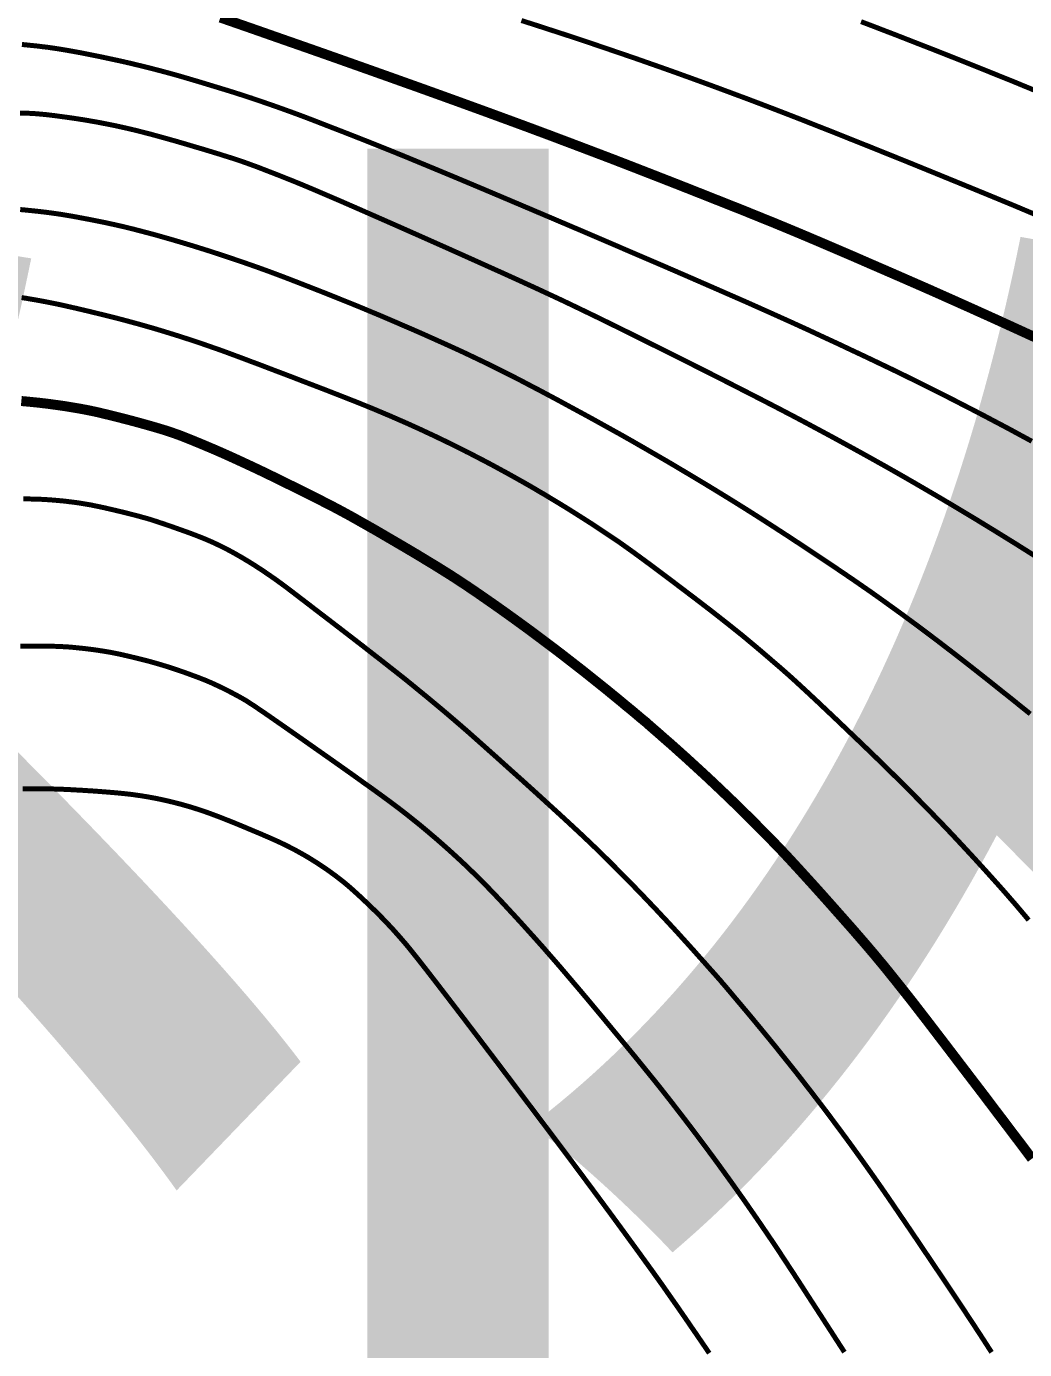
# Model space of a CAD drawing. Extents: x 36524600 to 36525730, y 2746759 to 2747713.
# Drawn here: x 36525082.24 to 36525097.25, y 2747521.36 to 2747541.26 of the extents above; entities that cross this region are included whole.
import ezdxf

# ---------------------------------------------------------------- set-up
doc = ezdxf.new("R2010")
doc.units = 0
doc.header["$LTSCALE"] = 1000
doc.header["$MEASUREMENT"] = 0
doc.layers.add('0-规划文字', color=7, linetype='Continuous')
doc.layers.add('DGX', color=251, linetype='Continuous')
doc.styles.add('黑体', font='simhei.ttf')

# ---------------------------------------------------------------- blocks, each defined once
blk = doc.blocks.new('dxt')
at = {"layer": 'DGX', "color": 253, "linetype": 'Continuous', "flags": 128}
for points, const_width in [([(36525094.789, 2747541.337), (36525094.954, 2747541.275), (36525095.124, 2747541.209), (36525095.3, 2747541.142), (36525095.481, 2747541.071), (36525095.668, 2747540.998), (36525095.861, 2747540.923), (36525096.059, 2747540.845), (36525096.261, 2747540.765), (36525096.461, 2747540.685), (36525096.661, 2747540.605), (36525096.861, 2747540.524), (36525097.061, 2747540.444), (36525097.259, 2747540.362), (36525097.458, 2747540.281)], 0.075), ([(36525089.681, 2747541.354), (36525089.894, 2747541.286), (36525090.106, 2747541.217), (36525090.319, 2747541.148), (36525090.531, 2747541.078), (36525090.743, 2747541.007), (36525090.955, 2747540.935), (36525091.166, 2747540.863), (36525091.377, 2747540.791), (36525091.588, 2747540.717), (36525091.799, 2747540.643), (36525092.01, 2747540.568), (36525092.22, 2747540.492), (36525092.43, 2747540.416), (36525092.64, 2747540.339), (36525092.849, 2747540.261), (36525093.059, 2747540.183), (36525093.268, 2747540.104), (36525093.477, 2747540.024), (36525093.685, 2747539.944), (36525093.901, 2747539.86), (36525094.131, 2747539.769), (36525094.376, 2747539.673), (36525094.635, 2747539.569), (36525094.909, 2747539.46), (36525095.197, 2747539.344), (36525095.5, 2747539.222), (36525095.817, 2747539.093), (36525096.128, 2747538.966), (36525096.412, 2747538.85), (36525096.668, 2747538.745), (36525096.896, 2747538.651), (36525097.097, 2747538.568), (36525097.27, 2747538.495), (36525097.416, 2747538.434)], 0.075), ([(36525097.479, 2747536.556), (36525097.141, 2747536.711), (36525096.806, 2747536.864), (36525096.476, 2747537.013), (36525096.15, 2747537.159), (36525095.829, 2747537.302), (36525095.512, 2747537.441), (36525095.207, 2747537.574), (36525094.921, 2747537.698), (36525094.655, 2747537.814), (36525094.408, 2747537.92), (36525094.181, 2747538.017), (36525093.974, 2747538.105), (36525093.786, 2747538.184), (36525093.617, 2747538.254), (36525093.448, 2747538.324), (36525093.259, 2747538.4), (36525093.05, 2747538.485), (36525092.821, 2747538.576), (36525092.571, 2747538.675), (36525092.301, 2747538.782), (36525092.012, 2747538.896), (36525091.702, 2747539.017), (36525091.381, 2747539.142), (36525091.061, 2747539.266), (36525090.74, 2747539.388), (36525090.418, 2747539.51), (36525090.097, 2747539.631), (36525089.775, 2747539.751), (36525089.452, 2747539.87), (36525089.13, 2747539.988), (36525088.803, 2747540.107), (36525088.471, 2747540.227), (36525088.132, 2747540.349), (36525087.787, 2747540.472), (36525087.436, 2747540.597), (36525087.078, 2747540.724), (36525086.714, 2747540.853), (36525086.343, 2747540.983), (36525085.988, 2747541.107), (36525085.672, 2747541.218), (36525085.393, 2747541.315), (36525085.152, 2747541.399)], 0.15), ([(36525097.357, 2747535.026), (36525097.239, 2747535.09), (36525097.121, 2747535.154), (36525097.003, 2747535.218), (36525096.884, 2747535.281), (36525096.766, 2747535.343), (36525096.647, 2747535.406), (36525096.528, 2747535.468), (36525096.408, 2747535.53), (36525096.289, 2747535.591), (36525096.169, 2747535.653), (36525096.049, 2747535.714), (36525095.929, 2747535.774), (36525095.809, 2747535.834), (36525095.689, 2747535.894), (36525095.569, 2747535.954), (36525095.448, 2747536.013), (36525095.32, 2747536.076), (36525095.176, 2747536.145), (36525095.017, 2747536.221), (36525094.843, 2747536.304), (36525094.653, 2747536.393), (36525094.448, 2747536.49), (36525094.227, 2747536.592), (36525093.991, 2747536.702), (36525093.726, 2747536.823), (36525093.417, 2747536.962), (36525093.065, 2747537.119), (36525092.67, 2747537.292), (36525092.232, 2747537.483), (36525091.75, 2747537.692), (36525091.225, 2747537.917), (36525090.657, 2747538.161), (36525090.09, 2747538.402), (36525089.569, 2747538.623), (36525089.094, 2747538.824), (36525088.665, 2747539.004), (36525088.282, 2747539.163), (36525087.946, 2747539.302), (36525087.655, 2747539.42), (36525087.41, 2747539.518), (36525087.197, 2747539.602), (36525087.003, 2747539.678), (36525086.827, 2747539.746), (36525086.67, 2747539.807), (36525086.531, 2747539.861), (36525086.41, 2747539.907), (36525086.308, 2747539.945), (36525086.224, 2747539.976), (36525086.149, 2747540.003), (36525086.074, 2747540.03), (36525085.999, 2747540.057), (36525085.924, 2747540.083), (36525085.849, 2747540.109), (36525085.774, 2747540.135), (36525085.699, 2747540.16), (36525085.624, 2747540.186), (36525085.544, 2747540.212), (36525085.455, 2747540.241), (36525085.355, 2747540.273), (36525085.246, 2747540.307), (36525085.127, 2747540.343), (36525084.999, 2747540.382), (36525084.861, 2747540.424), (36525084.713, 2747540.468), (36525084.56, 2747540.513), (36525084.408, 2747540.556), (36525084.255, 2747540.597), (36525084.101, 2747540.637), (36525083.948, 2747540.675), (36525083.795, 2747540.712), (36525083.641, 2747540.747), (36525083.487, 2747540.78), (36525083.338, 2747540.812), (36525083.198, 2747540.84), (36525083.068, 2747540.866), (36525082.947, 2747540.888), (36525082.836, 2747540.908), (36525082.734, 2747540.925), (36525082.642, 2747540.939), (36525082.559, 2747540.951), (36525082.481, 2747540.96), (36525082.403, 2747540.97), (36525082.325, 2747540.978), (36525082.247, 2747540.986), (36525082.168, 2747540.994)], 0.075), ([(36525082.137, 2747539.962), (36525082.205, 2747539.961), (36525082.267, 2747539.959), (36525082.322, 2747539.956), (36525082.372, 2747539.953), (36525082.422, 2747539.949), (36525082.478, 2747539.944), (36525082.539, 2747539.938), (36525082.606, 2747539.93), (36525082.679, 2747539.921), (36525082.758, 2747539.91), (36525082.842, 2747539.899), (36525082.933, 2747539.886), (36525083.026, 2747539.872), (36525083.119, 2747539.857), (36525083.212, 2747539.841), (36525083.305, 2747539.825), (36525083.397, 2747539.807), (36525083.49, 2747539.789), (36525083.582, 2747539.77), (36525083.674, 2747539.75), (36525083.77, 2747539.728), (36525083.872, 2747539.704), (36525083.982, 2747539.676), (36525084.099, 2747539.646), (36525084.223, 2747539.612), (36525084.353, 2747539.576), (36525084.491, 2747539.537), (36525084.636, 2747539.495), (36525084.779, 2747539.452), (36525084.912, 2747539.413), (36525085.033, 2747539.376), (36525085.145, 2747539.342), (36525085.245, 2747539.31), (36525085.335, 2747539.282), (36525085.415, 2747539.256), (36525085.484, 2747539.232), (36525085.551, 2747539.209), (36525085.626, 2747539.181), (36525085.709, 2747539.151), (36525085.799, 2747539.116), (36525085.897, 2747539.078), (36525086.003, 2747539.037), (36525086.116, 2747538.992), (36525086.237, 2747538.944), (36525086.377, 2747538.887), (36525086.546, 2747538.816), (36525086.745, 2747538.731), (36525086.973, 2747538.633), (36525087.232, 2747538.52), (36525087.519, 2747538.394), (36525087.837, 2747538.254), (36525088.184, 2747538.1), (36525088.533, 2747537.945), (36525088.857, 2747537.8), (36525089.155, 2747537.666), (36525089.429, 2747537.543), (36525089.677, 2747537.43), (36525089.9, 2747537.328), (36525090.098, 2747537.236), (36525090.27, 2747537.156), (36525090.44, 2747537.075), (36525090.629, 2747536.984), (36525090.838, 2747536.883), (36525091.066, 2747536.771), (36525091.314, 2747536.649), (36525091.581, 2747536.516), (36525091.868, 2747536.373), (36525092.174, 2747536.22), (36525092.482, 2747536.065), (36525092.772, 2747535.918), (36525093.046, 2747535.778), (36525093.302, 2747535.647), (36525093.542, 2747535.523), (36525093.764, 2747535.407), (36525093.97, 2747535.298), (36525094.158, 2747535.197), (36525094.337, 2747535.101), (36525094.511, 2747535.006), (36525094.681, 2747534.913), (36525094.848, 2747534.821), (36525095.011, 2747534.73), (36525095.17, 2747534.641), (36525095.325, 2747534.553), (36525095.477, 2747534.466), (36525095.626, 2747534.38), (36525095.775, 2747534.293), (36525095.924, 2747534.206), (36525096.073, 2747534.118), (36525096.221, 2747534.03), (36525096.369, 2747533.941), (36525096.517, 2747533.852), (36525096.664, 2747533.762), (36525096.811, 2747533.672), (36525096.958, 2747533.581), (36525097.105, 2747533.49), (36525097.251, 2747533.398), (36525097.397, 2747533.306)], 0.075), ([(36525082.142, 2747538.511), (36525082.209, 2747538.505), (36525082.277, 2747538.498), (36525082.344, 2747538.491), (36525082.412, 2747538.484), (36525082.479, 2747538.476), (36525082.547, 2747538.468), (36525082.614, 2747538.459), (36525082.686, 2747538.449), (36525082.765, 2747538.437), (36525082.854, 2747538.422), (36525082.95, 2747538.406), (36525083.055, 2747538.386), (36525083.168, 2747538.365), (36525083.289, 2747538.341), (36525083.418, 2747538.315), (36525083.556, 2747538.285), (36525083.702, 2747538.252), (36525083.855, 2747538.214), (36525084.016, 2747538.172), (36525084.185, 2747538.127), (36525084.361, 2747538.077), (36525084.546, 2747538.023), (36525084.738, 2747537.965), (36525084.934, 2747537.904), (36525085.129, 2747537.841), (36525085.324, 2747537.776), (36525085.518, 2747537.71), (36525085.712, 2747537.642), (36525085.905, 2747537.572), (36525086.097, 2747537.5), (36525086.289, 2747537.426), (36525086.477, 2747537.353), (36525086.656, 2747537.283), (36525086.828, 2747537.215), (36525086.991, 2747537.149), (36525087.146, 2747537.087), (36525087.292, 2747537.027), (36525087.431, 2747536.969), (36525087.561, 2747536.915), (36525087.687, 2747536.861), (36525087.813, 2747536.807), (36525087.939, 2747536.752), (36525088.065, 2747536.698), (36525088.191, 2747536.643), (36525088.316, 2747536.587), (36525088.441, 2747536.531), (36525088.566, 2747536.475), (36525088.691, 2747536.418), (36525088.815, 2747536.361), (36525088.939, 2747536.302), (36525089.063, 2747536.243), (36525089.186, 2747536.184), (36525089.309, 2747536.123), (36525089.431, 2747536.062), (36525089.554, 2747536), (36525089.68, 2747535.935), (36525089.813, 2747535.865), (36525089.955, 2747535.791), (36525090.105, 2747535.711), (36525090.262, 2747535.627), (36525090.427, 2747535.537), (36525090.601, 2747535.443), (36525090.782, 2747535.344), (36525090.967, 2747535.241), (36525091.155, 2747535.137), (36525091.344, 2747535.03), (36525091.535, 2747534.92), (36525091.727, 2747534.809), (36525091.921, 2747534.696), (36525092.116, 2747534.58), (36525092.314, 2747534.462), (36525092.511, 2747534.343), (36525092.709, 2747534.222), (36525092.905, 2747534.101), (36525093.101, 2747533.978), (36525093.296, 2747533.854), (36525093.49, 2747533.729), (36525093.684, 2747533.603), (36525093.877, 2747533.476), (36525094.063, 2747533.353), (36525094.237, 2747533.236), (36525094.399, 2747533.128), (36525094.548, 2747533.027), (36525094.686, 2747532.933), (36525094.81, 2747532.847), (36525094.923, 2747532.769), (36525095.023, 2747532.698), (36525095.117, 2747532.631), (36525095.211, 2747532.563), (36525095.304, 2747532.496), (36525095.398, 2747532.428), (36525095.491, 2747532.359), (36525095.584, 2747532.291), (36525095.677, 2747532.222), (36525095.769, 2747532.153), (36525095.864, 2747532.081), (36525095.965, 2747532.005), (36525096.07, 2747531.924), (36525096.181, 2747531.839), (36525096.298, 2747531.748), (36525096.419, 2747531.654), (36525096.546, 2747531.554), (36525096.678, 2747531.45), (36525096.808, 2747531.346), (36525096.93, 2747531.249), (36525097.044, 2747531.159), (36525097.149, 2747531.074), (36525097.246, 2747530.996), (36525097.334, 2747530.925)], 0.075), ([(36525097.31, 2747527.824), (36525097.215, 2747527.937), (36525097.117, 2747528.053), (36525097.011, 2747528.175), (36525096.899, 2747528.303), (36525096.779, 2747528.437), (36525096.653, 2747528.577), (36525096.519, 2747528.724), (36525096.379, 2747528.876), (36525096.231, 2747529.035), (36525096.077, 2747529.199), (36525095.915, 2747529.367), (36525095.747, 2747529.54), (36525095.572, 2747529.717), (36525095.391, 2747529.899), (36525095.202, 2747530.085), (36525095.007, 2747530.276), (36525094.805, 2747530.471), (36525094.607, 2747530.66), (36525094.426, 2747530.833), (36525094.261, 2747530.989), (36525094.112, 2747531.13), (36525093.979, 2747531.254), (36525093.863, 2747531.361), (36525093.763, 2747531.453), (36525093.679, 2747531.528), (36525093.603, 2747531.595), (36525093.527, 2747531.661), (36525093.45, 2747531.727), (36525093.374, 2747531.793), (36525093.297, 2747531.859), (36525093.22, 2747531.924), (36525093.142, 2747531.989), (36525093.065, 2747532.054), (36525092.981, 2747532.123), (36525092.886, 2747532.199), (36525092.779, 2747532.284), (36525092.661, 2747532.377), (36525092.532, 2747532.478), (36525092.39, 2747532.587), (36525092.238, 2747532.703), (36525092.073, 2747532.828), (36525091.909, 2747532.952), (36525091.757, 2747533.066), (36525091.617, 2747533.171), (36525091.489, 2747533.265), (36525091.373, 2747533.35), (36525091.268, 2747533.425), (36525091.176, 2747533.491), (36525091.096, 2747533.546), (36525091.021, 2747533.596), (36525090.946, 2747533.646), (36525090.871, 2747533.696), (36525090.796, 2747533.746), (36525090.721, 2747533.795), (36525090.645, 2747533.843), (36525090.569, 2747533.892), (36525090.493, 2747533.94), (36525090.417, 2747533.988), (36525090.341, 2747534.035), (36525090.264, 2747534.082), (36525090.187, 2747534.129), (36525090.11, 2747534.175), (36525090.033, 2747534.222), (36525089.955, 2747534.267), (36525089.878, 2747534.313), (36525089.8, 2747534.358), (36525089.722, 2747534.403), (36525089.643, 2747534.447), (36525089.565, 2747534.491), (36525089.486, 2747534.535), (36525089.407, 2747534.578), (36525089.328, 2747534.621), (36525089.249, 2747534.664), (36525089.17, 2747534.706), (36525089.09, 2747534.748), (36525089.01, 2747534.789), (36525088.93, 2747534.831), (36525088.85, 2747534.871), (36525088.77, 2747534.912), (36525088.689, 2747534.952), (36525088.609, 2747534.992), (36525088.528, 2747535.031), (36525088.447, 2747535.07), (36525088.366, 2747535.109), (36525088.284, 2747535.147), (36525088.203, 2747535.185), (36525088.121, 2747535.223), (36525088.039, 2747535.26), (36525087.957, 2747535.297), (36525087.875, 2747535.333), (36525087.792, 2747535.369), (36525087.71, 2747535.405), (36525087.627, 2747535.44), (36525087.544, 2747535.475), (36525087.461, 2747535.51), (36525087.378, 2747535.544), (36525087.294, 2747535.578), (36525087.205, 2747535.614), (36525087.103, 2747535.654), (36525086.989, 2747535.699), (36525086.863, 2747535.748), (36525086.725, 2747535.802), (36525086.574, 2747535.86), (36525086.411, 2747535.922), (36525086.236, 2747535.99), (36525086.062, 2747536.056), (36525085.901, 2747536.117), (36525085.753, 2747536.174), (36525085.618, 2747536.224), (36525085.497, 2747536.27), (36525085.389, 2747536.31), (36525085.295, 2747536.345), (36525085.214, 2747536.375), (36525085.139, 2747536.402), (36525085.064, 2747536.428), (36525084.99, 2747536.454), (36525084.915, 2747536.48), (36525084.84, 2747536.506), (36525084.765, 2747536.531), (36525084.689, 2747536.556), (36525084.614, 2747536.58), (36525084.538, 2747536.605), (36525084.463, 2747536.628), (36525084.387, 2747536.652), (36525084.312, 2747536.675), (36525084.236, 2747536.698), (36525084.16, 2747536.721), (36525084.084, 2747536.743), (36525084.007, 2747536.765), (36525083.929, 2747536.787), (36525083.848, 2747536.809), (36525083.763, 2747536.832), (36525083.674, 2747536.856), (36525083.582, 2747536.88), (36525083.486, 2747536.904), (36525083.386, 2747536.929), (36525083.283, 2747536.954), (36525083.181, 2747536.979), (36525083.083, 2747537.002), (36525082.991, 2747537.024), (36525082.905, 2747537.043), (36525082.823, 2747537.062), (36525082.747, 2747537.079), (36525082.675, 2747537.094), (36525082.609, 2747537.107), (36525082.546, 2747537.12), (36525082.482, 2747537.132), (36525082.418, 2747537.144), (36525082.355, 2747537.155), (36525082.291, 2747537.166), (36525082.227, 2747537.177), (36525082.163, 2747537.187)], 0.075), ([(36525082.159, 2747535.631), (36525082.204, 2747535.627), (36525082.256, 2747535.622), (36525082.311, 2747535.617), (36525082.366, 2747535.611), (36525082.421, 2747535.606), (36525082.476, 2747535.599), (36525082.531, 2747535.593), (36525082.586, 2747535.586), (36525082.641, 2747535.578), (36525082.696, 2747535.571), (36525082.751, 2747535.563), (36525082.806, 2747535.555), (36525082.86, 2747535.546), (36525082.915, 2747535.537), (36525082.97, 2747535.528), (36525083.024, 2747535.519), (36525083.079, 2747535.509), (36525083.133, 2747535.499), (36525083.191, 2747535.487), (36525083.255, 2747535.474), (36525083.327, 2747535.458), (36525083.404, 2747535.439), (36525083.489, 2747535.419), (36525083.58, 2747535.396), (36525083.678, 2747535.371), (36525083.783, 2747535.344), (36525083.887, 2747535.316), (36525083.985, 2747535.289), (36525084.075, 2747535.264), (36525084.159, 2747535.24), (36525084.236, 2747535.217), (36525084.306, 2747535.196), (36525084.369, 2747535.176), (36525084.425, 2747535.157), (36525084.481, 2747535.137), (36525084.543, 2747535.115), (36525084.611, 2747535.088), (36525084.685, 2747535.059), (36525084.766, 2747535.026), (36525084.853, 2747534.99), (36525084.946, 2747534.951), (36525085.045, 2747534.909), (36525085.149, 2747534.864), (36525085.255, 2747534.817), (36525085.365, 2747534.767), (36525085.478, 2747534.715), (36525085.594, 2747534.661), (36525085.713, 2747534.605), (36525085.835, 2747534.547), (36525085.96, 2747534.486), (36525086.084, 2747534.425), (36525086.202, 2747534.367), (36525086.316, 2747534.311), (36525086.424, 2747534.257), (36525086.528, 2747534.205), (36525086.626, 2747534.156), (36525086.719, 2747534.108), (36525086.807, 2747534.063), (36525086.898, 2747534.016), (36525086.998, 2747533.962), (36525087.109, 2747533.902), (36525087.229, 2747533.834), (36525087.36, 2747533.76), (36525087.501, 2747533.68), (36525087.651, 2747533.592), (36525087.812, 2747533.498), (36525087.972, 2747533.404), (36525088.122, 2747533.315), (36525088.26, 2747533.231), (36525088.389, 2747533.153), (36525088.506, 2747533.08), (36525088.613, 2747533.013), (36525088.709, 2747532.951), (36525088.794, 2747532.895), (36525088.874, 2747532.842), (36525088.953, 2747532.788), (36525089.033, 2747532.734), (36525089.112, 2747532.679), (36525089.191, 2747532.624), (36525089.27, 2747532.569), (36525089.348, 2747532.514), (36525089.427, 2747532.458), (36525089.505, 2747532.402), (36525089.583, 2747532.346), (36525089.661, 2747532.289), (36525089.738, 2747532.233), (36525089.816, 2747532.176), (36525089.893, 2747532.118), (36525089.97, 2747532.061), (36525090.047, 2747532.003), (36525090.124, 2747531.945), (36525090.201, 2747531.887), (36525090.277, 2747531.829), (36525090.353, 2747531.77), (36525090.429, 2747531.711), (36525090.505, 2747531.652), (36525090.581, 2747531.593), (36525090.657, 2747531.533), (36525090.732, 2747531.473), (36525090.807, 2747531.413), (36525090.882, 2747531.353), (36525090.957, 2747531.293), (36525091.031, 2747531.232), (36525091.106, 2747531.171), (36525091.18, 2747531.11), (36525091.254, 2747531.048), (36525091.324, 2747530.991), (36525091.384, 2747530.941), (36525091.435, 2747530.898), (36525091.476, 2747530.863), (36525091.509, 2747530.836), (36525091.532, 2747530.817), (36525091.547, 2747530.805), (36525091.552, 2747530.801), (36525091.557, 2747530.797), (36525091.57, 2747530.784), (36525091.593, 2747530.764), (36525091.625, 2747530.736), (36525091.666, 2747530.7), (36525091.716, 2747530.657), (36525091.775, 2747530.605), (36525091.843, 2747530.545), (36525091.916, 2747530.482), (36525091.988, 2747530.418), (36525092.06, 2747530.353), (36525092.132, 2747530.289), (36525092.203, 2747530.224), (36525092.274, 2747530.159), (36525092.345, 2747530.094), (36525092.416, 2747530.029), (36525092.487, 2747529.963), (36525092.557, 2747529.897), (36525092.627, 2747529.831), (36525092.697, 2747529.764), (36525092.767, 2747529.698), (36525092.836, 2747529.631), (36525092.906, 2747529.564), (36525092.975, 2747529.496), (36525093.043, 2747529.429), (36525093.112, 2747529.361), (36525093.18, 2747529.293), (36525093.248, 2747529.224), (36525093.316, 2747529.156), (36525093.384, 2747529.087), (36525093.451, 2747529.018), (36525093.518, 2747528.949), (36525093.589, 2747528.875), (36525093.668, 2747528.791), (36525093.754, 2747528.698), (36525093.848, 2747528.596), (36525093.949, 2747528.485), (36525094.059, 2747528.364), (36525094.176, 2747528.234), (36525094.3, 2747528.095), (36525094.424, 2747527.955), (36525094.54, 2747527.824), (36525094.648, 2747527.702), (36525094.747, 2747527.588), (36525094.837, 2747527.484), (36525094.92, 2747527.387), (36525094.994, 2747527.3), (36525095.059, 2747527.221), (36525095.121, 2747527.147), (36525095.182, 2747527.072), (36525095.242, 2747526.997), (36525095.303, 2747526.922), (36525095.363, 2747526.846), (36525095.423, 2747526.771), (36525095.483, 2747526.695), (36525095.543, 2747526.619), (36525095.609, 2747526.534), (36525095.69, 2747526.429), (36525095.786, 2747526.305), (36525095.896, 2747526.161), (36525096.021, 2747525.998), (36525096.16, 2747525.816), (36525096.313, 2747525.615), (36525096.481, 2747525.395), (36525096.65, 2747525.174), (36525096.803, 2747524.971), (36525096.943, 2747524.787), (36525097.068, 2747524.621), (36525097.18, 2747524.474), (36525097.277, 2747524.345), (36525097.359, 2747524.235)], 0.15), ([(36525082.187, 2747534.159), (36525082.231, 2747534.159), (36525082.275, 2747534.158), (36525082.32, 2747534.157), (36525082.364, 2747534.156), (36525082.408, 2747534.155), (36525082.452, 2747534.153), (36525082.496, 2747534.151), (36525082.54, 2747534.148), (36525082.584, 2747534.145), (36525082.629, 2747534.142), (36525082.673, 2747534.138), (36525082.717, 2747534.134), (36525082.761, 2747534.13), (36525082.805, 2747534.126), (36525082.848, 2747534.121), (36525082.892, 2747534.115), (36525082.936, 2747534.11), (36525082.98, 2747534.104), (36525083.024, 2747534.098), (36525083.068, 2747534.091), (36525083.111, 2747534.084), (36525083.158, 2747534.076), (36525083.209, 2747534.067), (36525083.266, 2747534.055), (36525083.329, 2747534.042), (36525083.396, 2747534.028), (36525083.469, 2747534.011), (36525083.547, 2747533.993), (36525083.631, 2747533.973), (36525083.714, 2747533.953), (36525083.792, 2747533.933), (36525083.864, 2747533.915), (36525083.931, 2747533.897), (36525083.992, 2747533.88), (36525084.048, 2747533.865), (36525084.098, 2747533.85), (36525084.143, 2747533.835), (36525084.186, 2747533.822), (36525084.229, 2747533.807), (36525084.272, 2747533.793), (36525084.317, 2747533.778), (36525084.362, 2747533.762), (36525084.407, 2747533.747), (36525084.453, 2747533.731), (36525084.5, 2747533.714), (36525084.545, 2747533.698), (36525084.588, 2747533.683), (36525084.629, 2747533.668), (36525084.666, 2747533.655), (36525084.701, 2747533.642), (36525084.733, 2747533.63), (36525084.762, 2747533.619), (36525084.789, 2747533.609), (36525084.814, 2747533.599), (36525084.84, 2747533.589), (36525084.865, 2747533.579), (36525084.89, 2747533.569), (36525084.915, 2747533.559), (36525084.94, 2747533.548), (36525084.965, 2747533.538), (36525084.99, 2747533.527), (36525085.015, 2747533.516), (36525085.039, 2747533.505), (36525085.064, 2747533.493), (36525085.089, 2747533.482), (36525085.113, 2747533.47), (36525085.138, 2747533.459), (36525085.162, 2747533.447), (36525085.186, 2747533.435), (36525085.211, 2747533.423), (36525085.235, 2747533.41), (36525085.259, 2747533.398), (36525085.283, 2747533.385), (36525085.307, 2747533.372), (36525085.331, 2747533.359), (36525085.355, 2747533.346), (36525085.378, 2747533.333), (36525085.402, 2747533.32), (36525085.425, 2747533.306), (36525085.449, 2747533.293), (36525085.472, 2747533.279), (36525085.496, 2747533.265), (36525085.519, 2747533.251), (36525085.542, 2747533.237), (36525085.566, 2747533.223), (36525085.589, 2747533.209), (36525085.612, 2747533.195), (36525085.635, 2747533.18), (36525085.658, 2747533.166), (36525085.681, 2747533.151), (36525085.704, 2747533.136), (36525085.726, 2747533.122), (36525085.749, 2747533.107), (36525085.772, 2747533.092), (36525085.795, 2747533.077), (36525085.817, 2747533.062), (36525085.84, 2747533.046), (36525085.862, 2747533.031), (36525085.885, 2747533.016), (36525085.907, 2747533), (36525085.929, 2747532.985), (36525085.952, 2747532.969), (36525085.974, 2747532.954), (36525085.996, 2747532.938), (36525086.018, 2747532.922), (36525086.04, 2747532.906), (36525086.062, 2747532.89), (36525086.084, 2747532.874), (36525086.106, 2747532.858), (36525086.138, 2747532.834), (36525086.191, 2747532.794), (36525086.264, 2747532.738), (36525086.358, 2747532.666), (36525086.472, 2747532.579), (36525086.607, 2747532.475), (36525086.763, 2747532.356), (36525086.939, 2747532.221), (36525087.118, 2747532.083), (36525087.284, 2747531.955), (36525087.435, 2747531.837), (36525087.573, 2747531.73), (36525087.696, 2747531.633), (36525087.806, 2747531.547), (36525087.902, 2747531.471), (36525087.984, 2747531.405), (36525088.059, 2747531.344), (36525088.133, 2747531.283), (36525088.208, 2747531.222), (36525088.282, 2747531.161), (36525088.356, 2747531.099), (36525088.431, 2747531.037), (36525088.505, 2747530.975), (36525088.578, 2747530.913), (36525088.66, 2747530.843), (36525088.759, 2747530.758), (36525088.875, 2747530.657), (36525089.007, 2747530.54), (36525089.156, 2747530.407), (36525089.322, 2747530.259), (36525089.504, 2747530.095), (36525089.704, 2747529.916), (36525089.904, 2747529.735), (36525090.089, 2747529.566), (36525090.26, 2747529.41), (36525090.416, 2747529.266), (36525090.557, 2747529.135), (36525090.683, 2747529.016), (36525090.794, 2747528.91), (36525090.891, 2747528.816), (36525090.98, 2747528.728), (36525091.069, 2747528.639), (36525091.157, 2747528.55), (36525091.245, 2747528.461), (36525091.333, 2747528.372), (36525091.42, 2747528.282), (36525091.507, 2747528.192), (36525091.593, 2747528.101), (36525091.68, 2747528.011), (36525091.765, 2747527.919), (36525091.851, 2747527.828), (36525091.936, 2747527.736), (36525092.021, 2747527.644), (36525092.105, 2747527.551), (36525092.189, 2747527.458), (36525092.273, 2747527.365), (36525092.352, 2747527.276), (36525092.423, 2747527.197), (36525092.485, 2747527.127), (36525092.539, 2747527.066), (36525092.585, 2747527.015), (36525092.622, 2747526.973), (36525092.651, 2747526.94), (36525092.672, 2747526.917), (36525092.692, 2747526.892), (36525092.722, 2747526.857), (36525092.761, 2747526.812), (36525092.809, 2747526.755), (36525092.866, 2747526.687), (36525092.932, 2747526.609), (36525093.007, 2747526.52), (36525093.091, 2747526.42), (36525093.179, 2747526.314), (36525093.267, 2747526.208), (36525093.354, 2747526.102), (36525093.441, 2747525.996), (36525093.528, 2747525.889), (36525093.614, 2747525.781), (36525093.7, 2747525.674), (36525093.786, 2747525.566), (36525093.871, 2747525.458), (36525093.955, 2747525.349), (36525094.04, 2747525.24), (36525094.123, 2747525.131), (36525094.207, 2747525.022), (36525094.29, 2747524.912), (36525094.372, 2747524.802), (36525094.455, 2747524.691), (36525094.536, 2747524.581), (36525094.618, 2747524.47), (36525094.699, 2747524.358), (36525094.779, 2747524.247), (36525094.859, 2747524.135), (36525094.939, 2747524.022), (36525095.018, 2747523.91), (36525095.097, 2747523.797), (36525095.182, 2747523.674), (36525095.279, 2747523.532), (36525095.389, 2747523.37), (36525095.512, 2747523.189), (36525095.648, 2747522.988), (36525095.796, 2747522.768), (36525095.957, 2747522.529), (36525096.131, 2747522.27), (36525096.304, 2747522.009), (36525096.466, 2747521.764), (36525096.615, 2747521.536), (36525096.752, 2747521.323)], 0.075), ([(36525082.145, 2747531.944), (36525082.212, 2747531.945), (36525082.284, 2747531.945), (36525082.361, 2747531.945), (36525082.437, 2747531.945), (36525082.509, 2747531.945), (36525082.576, 2747531.944), (36525082.638, 2747531.942), (36525082.695, 2747531.941), (36525082.747, 2747531.939), (36525082.794, 2747531.936), (36525082.836, 2747531.934), (36525082.875, 2747531.931), (36525082.915, 2747531.928), (36525082.954, 2747531.924), (36525082.994, 2747531.92), (36525083.033, 2747531.916), (36525083.072, 2747531.912), (36525083.112, 2747531.908), (36525083.151, 2747531.903), (36525083.19, 2747531.898), (36525083.23, 2747531.893), (36525083.269, 2747531.888), (36525083.308, 2747531.882), (36525083.347, 2747531.876), (36525083.386, 2747531.87), (36525083.425, 2747531.864), (36525083.464, 2747531.857), (36525083.506, 2747531.85), (36525083.552, 2747531.841), (36525083.603, 2747531.831), (36525083.658, 2747531.819), (36525083.719, 2747531.805), (36525083.784, 2747531.79), (36525083.854, 2747531.773), (36525083.928, 2747531.755), (36525084.005, 2747531.736), (36525084.081, 2747531.716), (36525084.157, 2747531.695), (36525084.233, 2747531.673), (36525084.309, 2747531.65), (36525084.384, 2747531.627), (36525084.458, 2747531.602), (36525084.533, 2747531.577), (36525084.605, 2747531.552), (36525084.672, 2747531.528), (36525084.734, 2747531.505), (36525084.792, 2747531.484), (36525084.844, 2747531.464), (36525084.892, 2747531.445), (36525084.936, 2747531.428), (36525084.974, 2747531.411), (36525085.01, 2747531.396), (36525085.046, 2747531.38), (36525085.081, 2747531.363), (36525085.117, 2747531.347), (36525085.152, 2747531.33), (36525085.188, 2747531.313), (36525085.223, 2747531.295), (36525085.258, 2747531.278), (36525085.293, 2747531.26), (36525085.328, 2747531.242), (36525085.362, 2747531.223), (36525085.397, 2747531.205), (36525085.431, 2747531.186), (36525085.466, 2747531.167), (36525085.5, 2747531.147), (36525085.534, 2747531.128), (36525085.579, 2747531.099), (36525085.649, 2747531.053), (36525085.743, 2747530.99), (36525085.86, 2747530.91), (36525086.001, 2747530.812), (36525086.166, 2747530.697), (36525086.355, 2747530.565), (36525086.568, 2747530.415), (36525086.783, 2747530.264), (36525086.977, 2747530.127), (36525087.152, 2747530.003), (36525087.305, 2747529.893), (36525087.439, 2747529.798), (36525087.552, 2747529.716), (36525087.645, 2747529.648), (36525087.718, 2747529.594), (36525087.781, 2747529.547), (36525087.843, 2747529.5), (36525087.905, 2747529.452), (36525087.967, 2747529.404), (36525088.028, 2747529.355), (36525088.089, 2747529.306), (36525088.15, 2747529.257), (36525088.21, 2747529.207), (36525088.27, 2747529.157), (36525088.33, 2747529.106), (36525088.39, 2747529.055), (36525088.449, 2747529.004), (36525088.508, 2747528.952), (36525088.566, 2747528.9), (36525088.624, 2747528.848), (36525088.682, 2747528.795), (36525088.74, 2747528.742), (36525088.797, 2747528.689), (36525088.854, 2747528.635), (36525088.91, 2747528.581), (36525088.967, 2747528.526), (36525089.023, 2747528.471), (36525089.078, 2747528.416), (36525089.133, 2747528.361), (36525089.191, 2747528.301), (36525089.256, 2747528.234), (36525089.327, 2747528.159), (36525089.404, 2747528.077), (36525089.487, 2747527.987), (36525089.577, 2747527.89), (36525089.673, 2747527.785), (36525089.775, 2747527.672), (36525089.884, 2747527.551), (36525090, 2747527.421), (36525090.122, 2747527.281), (36525090.252, 2747527.132), (36525090.387, 2747526.973), (36525090.53, 2747526.805), (36525090.68, 2747526.627), (36525090.836, 2747526.44), (36525090.99, 2747526.254), (36525091.134, 2747526.08), (36525091.268, 2747525.918), (36525091.392, 2747525.767), (36525091.505, 2747525.628), (36525091.608, 2747525.501), (36525091.701, 2747525.386), (36525091.784, 2747525.282), (36525091.861, 2747525.184), (36525091.938, 2747525.086), (36525092.014, 2747524.987), (36525092.09, 2747524.889), (36525092.166, 2747524.79), (36525092.241, 2747524.691), (36525092.317, 2747524.591), (36525092.391, 2747524.491), (36525092.466, 2747524.391), (36525092.54, 2747524.291), (36525092.614, 2747524.191), (36525092.687, 2747524.09), (36525092.76, 2747523.989), (36525092.833, 2747523.888), (36525092.905, 2747523.786), (36525092.977, 2747523.685), (36525093.049, 2747523.583), (36525093.12, 2747523.48), (36525093.191, 2747523.378), (36525093.262, 2747523.275), (36525093.332, 2747523.172), (36525093.402, 2747523.069), (36525093.472, 2747522.966), (36525093.541, 2747522.862), (36525093.62, 2747522.742), (36525093.721, 2747522.588), (36525093.843, 2747522.402), (36525093.985, 2747522.182), (36525094.149, 2747521.929), (36525094.333, 2747521.644), (36525094.539, 2747521.325)], 0.075), ([(36525092.506, 2747521.31), (36525092.436, 2747521.413), (36525092.367, 2747521.514), (36525092.298, 2747521.615), (36525092.229, 2747521.715), (36525092.16, 2747521.816), (36525092.091, 2747521.916), (36525092.022, 2747522.016), (36525091.952, 2747522.116), (36525091.882, 2747522.216), (36525091.808, 2747522.322), (36525091.724, 2747522.44), (36525091.631, 2747522.57), (36525091.528, 2747522.712), (36525091.416, 2747522.867), (36525091.295, 2747523.033), (36525091.165, 2747523.211), (36525091.025, 2747523.402), (36525090.872, 2747523.609), (36525090.702, 2747523.839), (36525090.515, 2747524.09), (36525090.311, 2747524.364), (36525090.089, 2747524.659), (36525089.85, 2747524.976), (36525089.594, 2747525.315), (36525089.321, 2747525.676), (36525089.053, 2747526.029), (36525088.813, 2747526.345), (36525088.6, 2747526.623), (36525088.414, 2747526.865), (36525088.257, 2747527.068), (36525088.126, 2747527.235), (36525088.023, 2747527.364), (36525087.948, 2747527.456), (36525087.886, 2747527.528), (36525087.823, 2747527.6), (36525087.76, 2747527.671), (36525087.695, 2747527.741), (36525087.629, 2747527.811), (36525087.563, 2747527.879), (36525087.496, 2747527.947), (36525087.427, 2747528.013), (36525087.361, 2747528.077), (36525087.298, 2747528.137), (36525087.239, 2747528.192), (36525087.184, 2747528.242), (36525087.133, 2747528.288), (36525087.086, 2747528.329), (36525087.043, 2747528.366), (36525087.004, 2747528.398), (36525086.967, 2747528.427), (36525086.929, 2747528.456), (36525086.892, 2747528.485), (36525086.854, 2747528.513), (36525086.815, 2747528.541), (36525086.777, 2747528.569), (36525086.738, 2747528.596), (36525086.699, 2747528.623), (36525086.659, 2747528.649), (36525086.619, 2747528.676), (36525086.579, 2747528.701), (36525086.539, 2747528.726), (36525086.499, 2747528.751), (36525086.458, 2747528.776), (36525086.417, 2747528.8), (36525086.376, 2747528.823), (36525086.334, 2747528.846), (36525086.293, 2747528.869), (36525086.251, 2747528.892), (36525086.209, 2747528.913), (36525086.166, 2747528.935), (36525086.124, 2747528.956), (36525086.081, 2747528.977), (36525086.038, 2747528.997), (36525085.993, 2747529.018), (36525085.943, 2747529.04), (36525085.889, 2747529.064), (36525085.83, 2747529.089), (36525085.767, 2747529.117), (36525085.7, 2747529.145), (36525085.628, 2747529.175), (36525085.552, 2747529.207), (36525085.476, 2747529.239), (36525085.403, 2747529.269), (36525085.335, 2747529.297), (36525085.269, 2747529.323), (36525085.208, 2747529.347), (36525085.151, 2747529.37), (36525085.097, 2747529.39), (36525085.047, 2747529.409), (36525084.999, 2747529.427), (36525084.951, 2747529.444), (36525084.902, 2747529.461), (36525084.854, 2747529.477), (36525084.805, 2747529.493), (36525084.756, 2747529.509), (36525084.707, 2747529.524), (36525084.658, 2747529.538), (36525084.609, 2747529.552), (36525084.56, 2747529.566), (36525084.51, 2747529.579), (36525084.46, 2747529.592), (36525084.411, 2747529.604), (36525084.361, 2747529.616), (36525084.311, 2747529.627), (36525084.261, 2747529.638), (36525084.211, 2747529.649), (36525084.16, 2747529.659), (36525084.109, 2747529.668), (36525084.057, 2747529.678), (36525084.005, 2747529.686), (36525083.952, 2747529.695), (36525083.899, 2747529.702), (36525083.846, 2747529.71), (36525083.79, 2747529.717), (36525083.727, 2747529.724), (36525083.659, 2747529.731), (36525083.585, 2747529.738), (36525083.506, 2747529.745), (36525083.42, 2747529.752), (36525083.329, 2747529.759), (36525083.231, 2747529.766), (36525083.134, 2747529.772), (36525083.044, 2747529.778), (36525082.959, 2747529.782), (36525082.881, 2747529.787), (36525082.809, 2747529.79), (36525082.743, 2747529.793), (36525082.683, 2747529.795), (36525082.63, 2747529.796), (36525082.58, 2747529.797), (36525082.53, 2747529.798), (36525082.48, 2747529.798), (36525082.429, 2747529.798), (36525082.379, 2747529.799), (36525082.329, 2747529.798), (36525082.279, 2747529.798), (36525082.229, 2747529.797), (36525082.181, 2747529.797)], 0.075)]:
    blk.add_lwpolyline(points, dxfattribs=dict(at, const_width=const_width))

msp = doc.modelspace()

# ---------------------------------------------------------------- block references
msp.add_blockref('dxt', (0, 0))

# ---------------------------------------------------------------- texts
at = {"layer": '0-规划文字', "color": 1, "style": '黑体'}
msp.add_text('原始坐标 勿动', height=26.2869, dxfattribs=at).set_placement((36524999.159, 2747509.738))

doc.saveas('drawing.dxf')
